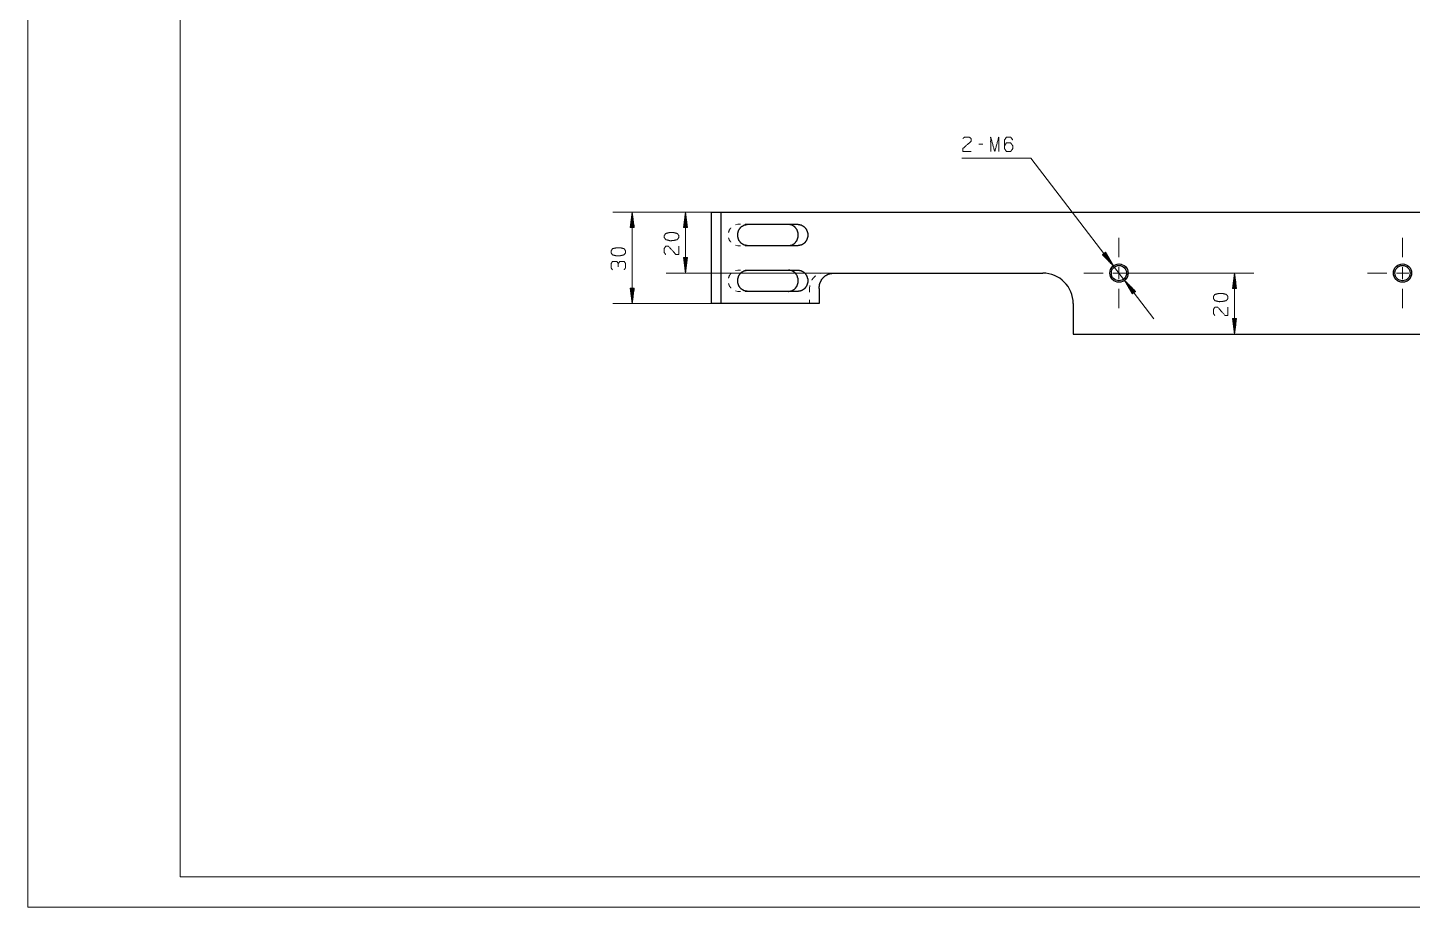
# Model space of a CAD drawing. Header units: millimetres. Extents: x 0 to 420, y 0 to 297.
# Drawn here: x 0 to 227.1, y 0 to 144.3 of the extents above; entities that cross this region are included whole.
import ezdxf

# ---------------------------------------------------------------- set-up
doc = ezdxf.new("R2010")
doc.units = ezdxf.units.MM
doc.layers.add('1', color=7, linetype='Continuous', true_color=0xffffff)

msp = doc.modelspace()

# ---------------------------------------------------------------- linework, layer by layer
at = {"layer": '1', "color": 132, "linetype": 'Continuous', "lineweight": 18}
for p, q in [((0, 297), (0, 0)), ((25, 292), (25, 5)), ((25, 5), (415, 5)), ((0, 0), (420, 0))]:
    msp.add_line(p, q, dxfattribs=at)
at = {"layer": '1', "color": 95, "linetype": 'Continuous', "lineweight": 18}
msp.add_line((156.65, 125.18), (155.98, 125.18), dxfattribs=at)
at = {"layer": '1', "color": 13, "linetype": 'Continuous', "lineweight": 18}
for p, q in [((164.52, 122.89), (153.19, 122.89)), ((184.7, 96.54), (164.52, 122.89)), ((112.1, 114.04), (95.97, 114.04)), ((99.15, 114.04), (98.81, 111.5)), ((99.12, 111.5), (99.12, 113.84)), ((99.48, 111.5), (99.15, 114.04)), ((99.15, 114.04), (99.15, 99.04)), ((99.17, 111.5), (99.17, 113.84)), ((113.67, 114.04), (104.69, 114.04)), ((107.87, 114.04), (107.53, 111.5)), ((107.84, 111.5), (107.84, 113.84)), ((108.2, 111.5), (107.87, 114.04)), ((107.87, 114.04), (107.87, 104.04)), ((107.89, 111.5), (107.89, 113.84)), ((98.81, 111.5), (99.48, 111.5)), ((98.82, 111.5), (98.82, 111.53)), ((98.82, 111.5), (98.82, 111.53)), ((98.87, 111.5), (98.87, 111.91)), ((98.92, 111.5), (98.92, 112.3)), ((98.97, 111.5), (98.97, 112.69)), ((99.02, 111.5), (99.02, 113.07)), ((99.07, 111.5), (99.07, 113.46)), ((99.22, 111.5), (99.22, 113.46)), ((99.27, 111.5), (99.27, 113.07)), ((99.32, 111.5), (99.32, 112.69)), ((99.37, 111.5), (99.37, 112.3)), ((99.43, 111.5), (99.43, 111.91)), ((99.48, 111.5), (99.48, 111.53)), ((99.48, 111.5), (99.48, 111.53)), ((107.53, 111.5), (108.2, 111.5)), ((107.54, 111.5), (107.54, 111.53)), ((107.54, 111.5), (107.54, 111.53)), ((107.59, 111.5), (107.59, 111.91)), ((107.64, 111.5), (107.64, 112.3)), ((107.69, 111.5), (107.69, 112.69)), ((107.74, 111.5), (107.74, 113.07)), ((107.79, 111.5), (107.79, 113.46)), ((107.94, 111.5), (107.94, 113.46)), ((108, 111.5), (108, 113.07)), ((108.05, 111.5), (108.05, 112.69)), ((108.1, 111.5), (108.1, 112.3)), ((108.15, 111.5), (108.15, 111.91)), ((108.2, 111.5), (108.2, 111.53)), ((108.2, 111.5), (108.2, 111.53)), ((176.77, 107.45), (176.24, 107.04)), ((176.24, 107.04), (176.26, 107.02)), ((176.24, 107.04), (176.26, 107.02)), ((176.24, 107.04), (178.05, 105.23)), ((176.28, 107.07), (176.54, 106.74)), ((176.32, 107.1), (176.81, 106.47)), ((176.36, 107.13), (177.09, 106.19)), ((176.4, 107.17), (177.36, 105.91)), ((176.44, 107.2), (177.64, 105.64)), ((176.49, 107.23), (177.91, 105.36)), ((176.53, 107.26), (177.95, 105.39)), ((176.57, 107.29), (177.76, 105.73)), ((176.61, 107.32), (177.56, 106.07)), ((176.65, 107.35), (177.37, 106.41)), ((176.69, 107.38), (177.18, 106.74)), ((176.73, 107.41), (176.98, 107.08)), ((178.05, 105.23), (176.77, 107.45)), ((176.77, 107.44), (176.79, 107.42)), ((176.77, 107.44), (176.79, 107.42)), ((107.53, 106.58), (107.87, 104.04)), ((108.2, 106.58), (107.53, 106.58)), ((107.54, 106.58), (107.54, 106.54)), ((107.54, 106.58), (107.54, 106.54)), ((107.59, 106.58), (107.59, 106.16)), ((107.64, 106.58), (107.64, 105.77)), ((107.69, 106.58), (107.69, 105.39)), ((107.74, 106.58), (107.74, 105)), ((107.79, 106.58), (107.79, 104.61)), ((107.84, 106.58), (107.84, 104.23)), ((107.87, 104.04), (108.2, 106.58)), ((107.89, 106.58), (107.89, 104.23)), ((107.94, 106.58), (107.94, 104.61)), ((108, 106.58), (108, 105)), ((108.05, 106.58), (108.05, 105.39)), ((108.1, 106.58), (108.1, 105.77)), ((108.15, 106.58), (108.15, 106.16)), ((108.2, 106.58), (108.2, 106.54)), ((108.2, 106.58), (108.2, 106.54)), ((132.08, 104.04), (104.69, 104.04)), ((178.96, 104.04), (201.1, 104.04)), ((181.68, 101.03), (179.87, 102.84)), ((179.87, 102.84), (181.15, 100.63)), ((181.4, 100.81), (179.97, 102.68)), ((181.44, 100.84), (180.01, 102.71)), ((181.36, 100.78), (180.17, 102.34)), ((181.48, 100.87), (180.29, 102.43)), ((197.93, 104.04), (197.59, 101.5)), ((197.7, 101.5), (197.7, 102.3)), ((197.75, 101.5), (197.75, 102.69)), ((197.8, 101.5), (197.8, 103.07)), ((197.85, 101.5), (197.85, 103.46)), ((197.9, 101.5), (197.9, 103.84)), ((198.26, 101.5), (197.93, 104.04)), ((197.93, 104.04), (197.93, 94.04)), ((197.95, 101.5), (197.95, 103.84)), ((198, 101.5), (198, 103.46)), ((198.05, 101.5), (198.05, 103.07)), ((198.1, 101.5), (198.1, 102.69)), ((198.15, 101.5), (198.15, 102.3)), ((98.81, 101.58), (99.15, 99.04)), ((99.48, 101.58), (98.81, 101.58)), ((98.82, 101.58), (98.82, 101.54)), ((98.82, 101.58), (98.82, 101.54)), ((98.87, 101.58), (98.87, 101.16)), ((98.92, 101.58), (98.92, 100.77)), ((98.97, 101.58), (98.97, 100.39)), ((99.02, 101.58), (99.02, 100)), ((99.07, 101.58), (99.07, 99.61)), ((99.12, 101.58), (99.12, 99.23)), ((99.15, 99.04), (99.48, 101.58)), ((99.17, 101.58), (99.17, 99.23)), ((99.22, 101.58), (99.22, 99.61)), ((99.27, 101.58), (99.27, 100)), ((99.32, 101.58), (99.32, 100.39)), ((99.37, 101.58), (99.37, 100.77)), ((99.43, 101.58), (99.43, 101.16)), ((99.48, 101.58), (99.48, 101.54)), ((99.48, 101.58), (99.48, 101.54)), ((181.32, 100.75), (180.36, 102)), ((181.28, 100.72), (180.55, 101.66)), ((181.52, 100.91), (180.56, 102.16)), ((181.24, 100.69), (180.75, 101.33)), ((181.56, 100.94), (180.84, 101.88)), ((181.2, 100.66), (180.94, 100.99)), ((181.6, 100.97), (181.11, 101.61)), ((181.16, 100.63), (181.14, 100.65)), ((181.16, 100.63), (181.14, 100.65)), ((181.15, 100.63), (181.68, 101.03)), ((181.64, 101), (181.39, 101.33)), ((181.68, 101.03), (181.66, 101.05)), ((181.68, 101.03), (181.66, 101.05)), ((197.59, 101.5), (198.26, 101.5)), ((197.6, 101.5), (197.6, 101.53)), ((197.6, 101.5), (197.6, 101.53)), ((197.65, 101.5), (197.65, 101.91)), ((198.2, 101.5), (198.2, 101.91)), ((198.26, 101.5), (198.26, 101.53)), ((198.26, 101.5), (198.26, 101.53)), ((112.1, 99.04), (95.97, 99.04)), ((197.59, 96.58), (197.93, 94.04)), ((198.26, 96.58), (197.59, 96.58)), ((197.6, 96.58), (197.6, 96.54)), ((197.6, 96.58), (197.6, 96.54)), ((197.65, 96.58), (197.65, 96.16)), ((197.7, 96.58), (197.7, 95.77)), ((197.75, 96.58), (197.75, 95.39)), ((197.8, 96.58), (197.8, 95)), ((197.85, 96.58), (197.85, 94.61)), ((197.9, 96.58), (197.9, 94.23)), ((197.93, 94.04), (198.26, 96.58)), ((197.95, 96.58), (197.95, 94.23)), ((198, 96.58), (198, 94.61)), ((198.05, 96.58), (198.05, 95)), ((198.1, 96.58), (198.1, 95.39)), ((198.15, 96.58), (198.15, 95.77)), ((198.2, 96.58), (198.2, 96.16)), ((198.26, 96.58), (198.26, 96.54)), ((198.26, 96.58), (198.26, 96.54))]:
    msp.add_line(p, q, dxfattribs=at)
at = {"layer": '1', "color": 30, "linetype": 'Continuous', "lineweight": 25}
for p, q in [((112.1, 114.04), (113.67, 114.04)), ((112.1, 114.04), (112.1, 99.04)), ((113.67, 114.04), (149.27, 114.04)), ((113.67, 114.04), (113.67, 99.04)), ((150.25, 114.04), (240.86, 114.04)), ((118.04, 112.04), (126.32, 112.04)), ((126.32, 108.54), (118.04, 108.54)), ((118.04, 104.54), (126.32, 104.54)), ((132.08, 104.04), (149.27, 104.04)), ((150.25, 104.04), (166.46, 104.04)), ((126.32, 101.04), (118.04, 101.04)), ((129.78, 101.54), (129.78, 99.04)), ((113.67, 99.04), (112.1, 99.04)), ((129.78, 99.04), (113.67, 99.04)), ((171.46, 99.04), (171.46, 94.04)), ((171.46, 94.04), (240.86, 94.04))]:
    msp.add_line(p, q, dxfattribs=at)
at = {"layer": '1', "color": 43, "linetype": 'Continuous', "lineweight": 18}
for p, q in [((116.48, 112.04), (116.05, 111.95)), ((116.87, 112.04), (116.48, 112.04)), ((118.04, 112.04), (117.65, 112.04)), ((116.05, 108.62), (116.48, 108.54)), ((116.48, 108.54), (116.87, 108.54)), ((117.65, 108.54), (118.04, 108.54)), ((116.48, 104.54), (116.05, 104.45)), ((116.87, 104.54), (116.48, 104.54)), ((118.04, 104.54), (117.65, 104.54)), ((130.51, 104.04), (130.05, 103.96)), ((130.91, 104.04), (130.51, 104.04)), ((132.08, 104.04), (131.69, 104.04)), ((116.05, 101.12), (116.48, 101.04)), ((116.48, 101.04), (116.87, 101.04)), ((117.65, 101.04), (118.04, 101.04)), ((128.28, 102), (128.21, 101.54)), ((128.21, 101.54), (128.21, 100.91)), ((128.21, 99.66), (128.21, 99.04))]:
    msp.add_line(p, q, dxfattribs=at)
at = {"layer": '1', "color": 252, "linetype": 'Continuous', "lineweight": 18}
for p, q in [((178.96, 106.63), (178.96, 109.8)), ((225.46, 106.63), (225.46, 109.8)), ((178.96, 103.03), (178.96, 105.04)), ((225.46, 103.03), (225.46, 105.04)), ((176.37, 104.04), (173.2, 104.04)), ((177.96, 104.04), (179.97, 104.04)), ((181.55, 104.04), (184.73, 104.04)), ((222.87, 104.04), (219.7, 104.04)), ((224.46, 104.04), (226.47, 104.04)), ((178.96, 101.44), (178.96, 98.27)), ((225.46, 101.44), (225.46, 98.27))]:
    msp.add_line(p, q, dxfattribs=at)
at = {"layer": '1', "color": 30, "linetype": 'Continuous', "lineweight": 25}
for centre, radius in [((178.96, 104.04), 1.5), ((178.96, 104.04), 1.25), ((225.46, 104.04), 1.5), ((225.46, 104.04), 1.25)]:
    msp.add_circle(centre, radius, dxfattribs=at)
at = {"layer": '1', "color": 30, "linetype": 'Continuous', "lineweight": 13}
for centre in [(178.96, 104.04), (225.46, 104.04)]:
    msp.add_arc(centre, 1.5, 75, 345, dxfattribs=at)
at = {"layer": '1', "color": 30, "linetype": 'Continuous', "lineweight": 25}
msp.add_arc((166.46, 99.04), 5, 0, 90, dxfattribs=at)
at = {"layer": '1', "color": 95, "linetype": 'Continuous', "lineweight": 18}
for points, knots in [([(153.37, 126.13), (153.68, 126.36), (154.37, 126.36), (154.71, 126.13), (154.71, 125.66), (153.35, 124.46), (153.37, 123.98), (154.71, 123.98)], [0, 0, 0.069693, 0.192977, 0.265274, 0.350227, 0.67474, 0.759752, 1, 1]), ([(157.92, 123.98), (157.92, 126.36), (158.59, 123.98), (159.26, 126.36), (159.26, 123.98)], [0, 0, 0.245192, 0.5, 0.754808, 1, 1]), ([(160.2, 124.93), (160.51, 125.41), (161.2, 125.41), (161.54, 124.93), (161.54, 124.46), (161.2, 123.98), (160.51, 123.98), (160.2, 124.46), (160.2, 125.88), (160.51, 126.36), (161.2, 126.36), (161.54, 125.88)], [0, 0, 0.076963, 0.169761, 0.248073, 0.312018, 0.390331, 0.483128, 0.560092, 0.751927, 0.82889, 0.921688, 1, 1]), ([(106.78, 110.2), (106.53, 110.54), (105.83, 110.71), (105.35, 110.71), (104.63, 110.54), (104.4, 110.2), (104.4, 109.87), (104.63, 109.53), (105.35, 109.35), (105.83, 109.37), (106.53, 109.53), (106.78, 109.87), (106.78, 110.2)], [0, 0, 0.067525, 0.183973, 0.260585, 0.380944, 0.446142, 0.500306, 0.565504, 0.685863, 0.762528, 0.87831, 0.945835, 1, 1]), ([(98.05, 107.7), (97.8, 108.04), (97.1, 108.21), (96.63, 108.21), (95.9, 108.04), (95.68, 107.7), (95.68, 107.37), (95.9, 107.03), (96.63, 106.85), (97.1, 106.87), (97.8, 107.03), (98.05, 107.37), (98.05, 107.7)], [0, 0, 0.067526, 0.183971, 0.260583, 0.380942, 0.44614, 0.500306, 0.565504, 0.685863, 0.762528, 0.878308, 0.945834, 1, 1]), ([(104.63, 107.09), (104.4, 107.41), (104.4, 108.1), (104.63, 108.44), (105.1, 108.44), (106.3, 107.08), (106.78, 107.09), (106.78, 108.44)], [0, 0, 0.069692, 0.192976, 0.265273, 0.350226, 0.674739, 0.759752, 1, 1]), ([(96.85, 105.6), (96.63, 105.94), (95.9, 105.94), (95.68, 105.6), (95.68, 104.91), (95.9, 104.58)], [0, 0, 0.153874, 0.429851, 0.583726, 0.846126, 1, 1]), ([(97.83, 104.59), (98.05, 104.91), (98.05, 105.6), (97.83, 105.94), (97.1, 105.94), (96.85, 105.6), (96.85, 105.09)], [0, 0, 0.124118, 0.343688, 0.472446, 0.703376, 0.836731, 1, 1]), ([(196.83, 100.2), (196.58, 100.54), (195.88, 100.71), (195.41, 100.71), (194.68, 100.54), (194.46, 100.2), (194.46, 99.87), (194.68, 99.53), (195.41, 99.35), (195.88, 99.37), (196.58, 99.53), (196.83, 99.87), (196.83, 100.2)], [0, 0, 0.067524, 0.183971, 0.260585, 0.380944, 0.446142, 0.500306, 0.565504, 0.685863, 0.762529, 0.878311, 0.945835, 1, 1]), ([(194.68, 97.09), (194.46, 97.41), (194.46, 98.1), (194.68, 98.44), (195.16, 98.44), (196.36, 97.08), (196.83, 97.09), (196.83, 98.44)], [0, 0, 0.069693, 0.192977, 0.265273, 0.350228, 0.674743, 0.759753, 1, 1])]:
    msp.add_open_spline(points, degree=1, knots=knots, dxfattribs=at)
at = {"layer": '1', "color": 30, "linetype": 'Continuous', "lineweight": 25}
for points in [[(149.27, 114.04), (150.25, 114.04)], [(149.27, 104.04), (150.25, 104.04)]]:
    msp.add_open_spline(points, degree=1, dxfattribs=at)
at = {"layer": '1', "color": 43, "linetype": 'Continuous', "lineweight": 18}
for points, knots in [([(115.33, 111.48), (115.08, 111.16), (114.93, 110.72)], [0, 0, 0.465281, 1, 1]), ([(114.93, 109.85), (115.08, 109.41), (115.33, 109.09)], [0, 0, 0.534719, 1, 1]), ([(115.33, 103.98), (115.08, 103.66), (114.93, 103.22)], [0, 0, 0.465281, 1, 1]), ([(114.93, 102.35), (115.08, 101.91), (115.33, 101.59)], [0, 0, 0.534724, 1, 1]), ([(129.2, 103.58), (129.16, 103.56), (128.65, 103.01), (128.59, 102.88)], [0, 0, 0.048899, 0.849255, 1, 1])]:
    msp.add_open_spline(points, degree=1, knots=knots, dxfattribs=at)
at = {"layer": '1', "color": 30, "linetype": 'Continuous', "lineweight": 25}
for points, knots in [([(118.04, 108.54), (117.49, 108.64), (117, 108.94), (116.64, 109.41), (116.45, 109.98), (116.45, 110.59), (116.64, 111.16), (117, 111.63), (117.49, 111.93), (118.04, 112.04)], [0, 0, 0.106755, 0.215592, 0.327546, 0.442169, 0.557831, 0.672454, 0.784408, 0.893245, 1, 1]), ([(124.76, 108.54), (125.31, 108.64), (125.8, 108.94), (126.16, 109.41), (126.35, 109.98), (126.35, 110.59), (126.16, 111.16), (125.8, 111.63), (125.31, 111.93), (124.76, 112.04)], [0, 0, 0.106755, 0.215592, 0.327547, 0.442169, 0.557831, 0.672453, 0.784408, 0.893245, 1, 1]), ([(126.32, 112.04), (126.88, 111.93), (127.36, 111.63), (127.72, 111.16), (127.91, 110.59), (127.91, 109.98), (127.72, 109.41), (127.36, 108.94), (126.88, 108.64), (126.32, 108.54)], [0, 0, 0.106755, 0.215592, 0.327547, 0.442169, 0.557831, 0.672453, 0.784408, 0.893245, 1, 1]), ([(118.04, 101.04), (117.49, 101.14), (117, 101.44), (116.64, 101.91), (116.45, 102.48), (116.45, 103.09), (116.64, 103.66), (117, 104.13), (117.49, 104.43), (118.04, 104.54)], [0, 0, 0.106755, 0.215593, 0.327545, 0.442169, 0.55783, 0.672454, 0.784408, 0.893245, 1, 1]), ([(124.76, 101.04), (125.31, 101.14), (125.8, 101.44), (126.16, 101.91), (126.35, 102.48), (126.35, 103.09), (126.16, 103.66), (125.8, 104.13), (125.31, 104.43), (124.76, 104.54)], [0, 0, 0.106755, 0.215592, 0.327546, 0.442169, 0.55783, 0.672453, 0.784408, 0.893245, 1, 1]), ([(126.32, 104.54), (126.88, 104.43), (127.36, 104.13), (127.72, 103.66), (127.91, 103.09), (127.91, 102.48), (127.72, 101.91), (127.36, 101.44), (126.88, 101.14), (126.32, 101.04)], [0, 0, 0.106755, 0.215592, 0.327547, 0.44217, 0.557831, 0.672454, 0.784408, 0.893245, 1, 1]), ([(129.78, 101.54), (129.89, 102.31), (130.22, 103.01), (130.72, 103.56), (131.37, 103.91), (132.08, 104.04)], [0, 0, 0.2078, 0.412686, 0.612773, 0.807939, 1, 1])]:
    msp.add_open_spline(points, degree=1, knots=knots, dxfattribs=at)

doc.saveas('drawing.dxf')
